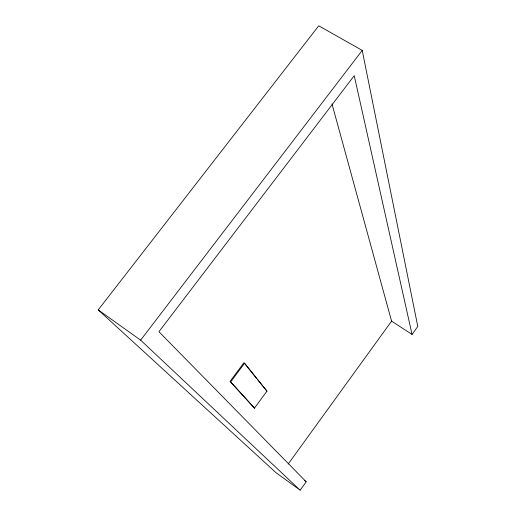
<?xml version="1.0" encoding="UTF-8"?>
<svg xmlns="http://www.w3.org/2000/svg" width="516" height="516" viewBox="0 0 516 516"><rect width="100%" height="100%" fill="white"/><g stroke="black" fill="none" stroke-linecap="round" stroke-linejoin="round"><path stroke-width="0.77" d="M300.157 490.2L306.201 481.789L158.928 331.724L354.234 75.665L412.058 334.426L417.786 326.454L362.219 50.4L318.733 25.8L98.214 309.884L275.879 472.579L300.157 490.2L140.623 340.141L98.214 309.884M288.283 463.903L391.586 321.139L332.007 104.006M254.459 408.111L266.966 391.128L244.61 363.18L243.945 362.716L230.091 381.343L254.459 408.111L230.091 381.343M230.755 381.808L244.61 363.18M140.623 340.141L362.219 50.4M391.502 321.087L412.058 334.426M266.966 391.128L257.394 379.512M304.279 480.409L306.201 481.789M244.945 363.961L256.4 378.267"/></g></svg>
